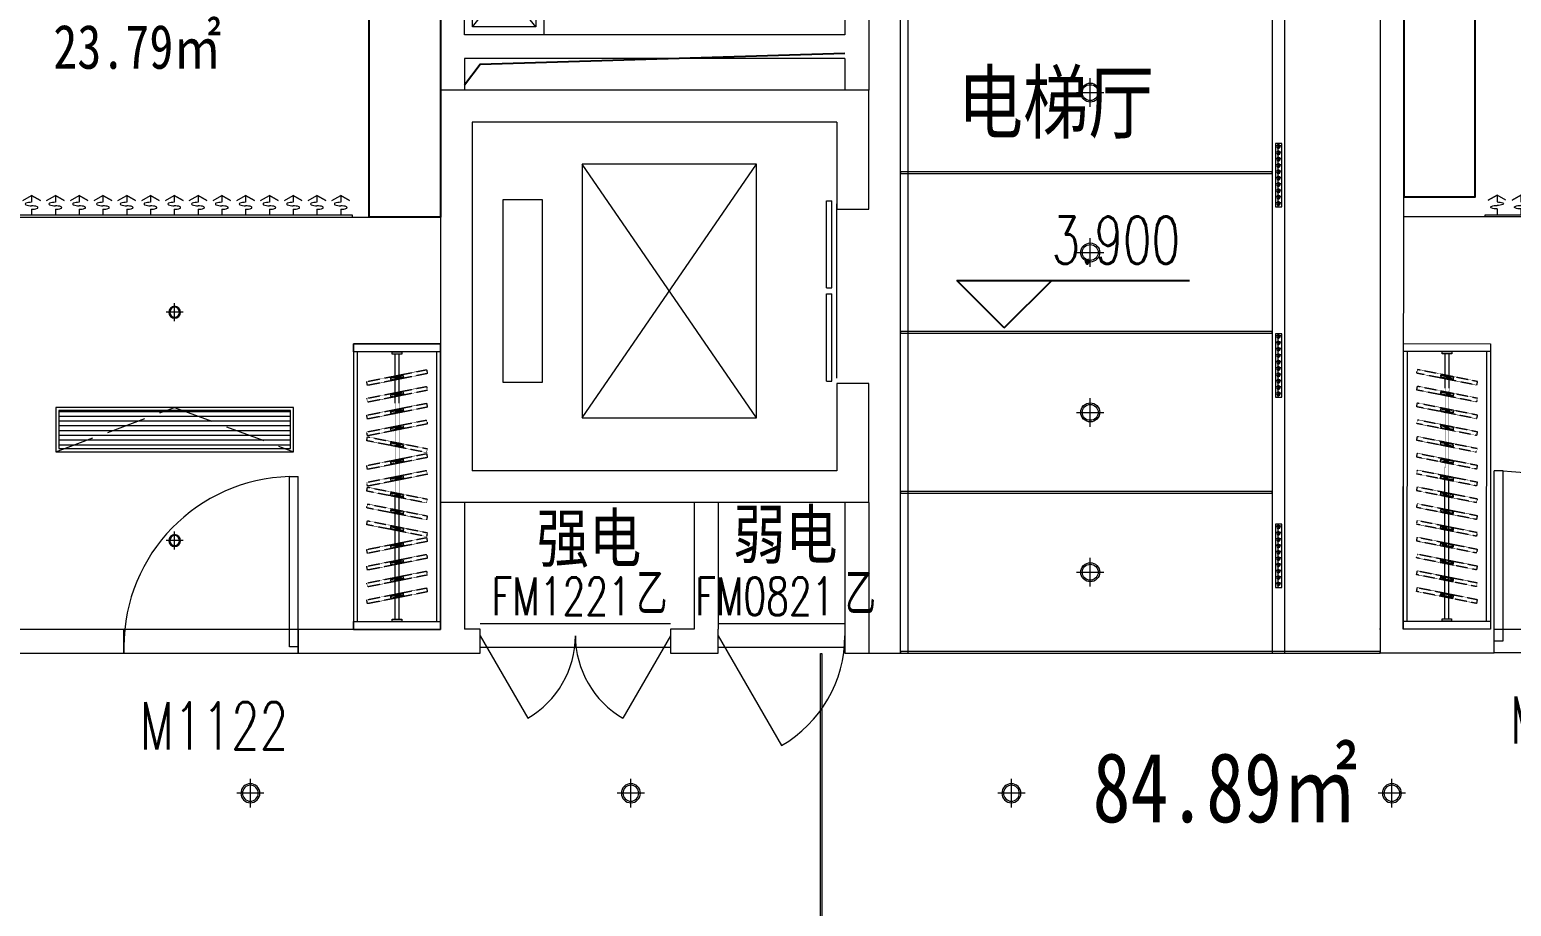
# Model space of a CAD drawing. Header units: millimetres. Extents: x 164760 to 3716174, y -1766400 to 11969.
# Drawn here: x 3551025 to 3560370, y -1705797 to -1700268 of the extents above; entities that cross this region are included whole.
import ezdxf

# ---------------------------------------------------------------- set-up
doc = ezdxf.new("R2010")
doc.units = ezdxf.units.MM
doc.header["$LTSCALE"] = 1000
for name, pattern in [('DASH', [0.35, 0.25, -0.1]), ('DASHDOT2', [0.5, 0.25, -0.125, 0, -0.125]), ('DOTE', [2.42, 2, -0.2, 0.02, -0.2])]:
    doc.linetypes.add(name, pattern=pattern)
doc.layers.get('0').update_dxf_attribs({"color": 253, "linetype": 'CONTINUOUS'})
for name, color, linetype in [('3', 253, 'CONTINUOUS'), ('DIM_ELEV', 253, 'CONTINUOUS'), ('FC-Text Annotation', 253, 'CONTINUOUS'), ('PUB_TEXT', 253, 'CONTINUOUS'), ('WINDOW_TEXT', 253, 'CONTINUOUS'), ('家具', 253, 'CONTINUOUS'), ('平面家具', 253, 'CONTINUOUS')]:
    doc.layers.add(name, color=color, linetype=linetype)
for name, color, linetype, lineweight in [('FF-FIXT【洁具】', 253, 'CONTINUOUS', 0), ('FF-Text【平面文字】', 253, 'CONTINUOUS', 0), ('RC-FCU【空调设备】', 253, 'CONTINUOUS', 0), ('RC-LIGHT【天花灯具】', 253, 'CONTINUOUS', 0), ('RC-LIGHT【灯带】', 253, 'DASHDOT2', 0), ('RC-Modelling【天花造型】', 253, 'CONTINUOUS', 0), ('RC-STR【天花细线】', 253, 'CONTINUOUS', 0), ('STAIR', 253, 'CONTINUOUS', 0), ('WALL', 253, 'CONTINUOUS', 0), ('Wall【墙体】', 253, 'CONTINUOUS', 0), ('Wall【新建墙】', 253, 'CONTINUOUS', 0), ('WINDOW', 253, 'CONTINUOUS', 0), ('Xline【辅助线】', 253, 'CONTINUOUS', 0)]:
    doc.layers.add(name, color=color, linetype=linetype, lineweight=lineweight)
doc.styles.add('_TCH_DIM', font='SIMPLEX', dxfattribs={"bigfont": 'GBCBIG'})
doc.styles.add('_TCH_WINDOW', font='SIMPLEX', dxfattribs={"bigfont": 'GBCBIG'})
doc.styles.add('XZC', font='SIMPLEX.SHX', dxfattribs={"width": 0.7, "bigfont": 'hztxt.shx'})
doc.styles.add('宋体', font='', dxfattribs={"width": 0.7})
doc.styles.add('文字', font='')
doc.styles.get('宋体').set_extended_font_data('SimSun')
doc.styles.get('文字').set_extended_font_data('SimSun')
doc.linetypes.add('LED_LINE', pattern='A,12.7,-5.08,["LED",XZC,S=2.54,R=0,X=-2.54,Y=-1.27],-6.35', length=24.13)

# ---------------------------------------------------------------- blocks, each defined once
blk = doc.blocks.new('$TCHSYS$LDOR22D')
for p, q in [((-0.5167, 0.8333), (-0.0167, 0.8333)), ((-0.5167, 0.8333), (-0.5167, 0.6667)), ((-0.0167, 0.8333), (-0.0167, 0.6667)), ((0.0167, 0.8333), (0.0167, 0.6667)), ((0.0167, 0.8333), (0.5167, 0.8333)), ((0.5167, 0.8333), (0.5167, 0.6667)), ((-0.5167, 0.6667), (-0.0167, 0.6667)), ((0.0167, 0.6667), (0.5167, 0.6667)), ((-0.5, 0.5), (0.5, 0.5))]:
    blk.add_line(p, q)
blk = doc.blocks.new('$DorLib2D$00000214')
at = {"color": 0}
blk.add_line((0.5, 0), (0, 0.866), dxfattribs=at)
blk.add_arc((0.5, 0), 1, 120, 180, dxfattribs=at)
blk = doc.blocks.new('$DorLib2D$00000215')
at = {"color": 0}
for p, q in [((-0.5, 0), (-0.25, 0.433)), ((0.5, 0), (0.25, 0.433))]:
    blk.add_line(p, q, dxfattribs=at)
for centre, start, end in [((-0.5, 0), 0, 60), ((0.5, 0), 120, 180)]:
    blk.add_arc(centre, 0.5, start, end, dxfattribs=at)
blk = doc.blocks.new('$DorLib2D$00000001')
for p, q in [((0.45, 0.975), (0.5, 0.975)), ((0.45, 0), (0.45, 0.975)), ((0.5, 0), (0.5, 0.975)), ((0.5, 0), (0.45, 0))]:
    blk.add_line(p, q)
at = {"lineweight": 13}
blk.add_arc((0.475, 0), 0.975, 91.46928, 180, dxfattribs=at)
blk = doc.blocks.new('海龙042720312')
for points in [[(-1216.9, 1217.4), (-1215.9, 3017.4), (-665.9, 3017.1), (-666.9, 1217.1)], [(-1216, 2967.4), (-1215.9, 3017.4), (-665.9, 3017.1), (-666, 2967.1)], [(-666.8, 1267.1), (-666.9, 1217.1), (-1216.9, 1217.4), (-1216.8, 1267.4)]]:
    blk.add_lwpolyline(points, close=True)
at = {"color": 8}
for points in [[(-1191.8, 1267.4), (-1191, 2967.4)], [(-691.8, 1267.2), (-691, 2967.2)]]:
    blk.add_lwpolyline(points, dxfattribs=at)
for points in [[(-971, 2952.3), (-971, 2967.3), (-911, 2967.3), (-911, 2952.3)], [(-971, 2952.3), (-971, 2967.3), (-911, 2967.3), (-911, 2952.3)], [(-911.8, 1282.3), (-911.8, 1267.3), (-971.8, 1267.3), (-971.8, 1282.3)]]:
    blk.add_lwpolyline(points, close=True, dxfattribs=at)
at = {"color": 8, "linetype": 'DASH', "ltscale": 0.006}
for points in [[(-954.3, 1282.3), (-953.5, 2952.3)], [(-929.3, 1282.3), (-928.5, 2952.3)]]:
    blk.add_lwpolyline(points, dxfattribs=at)
for points in [[(-754.7, 2755.6), (-1132.3, 2830.9), (-1127.4, 2855.4), (-749.8, 2780.1)], [(-904.3, 2785.4), (-982.7, 2801.1), (-977.8, 2825.6), (-899.4, 2810)], [(-902.8, 2792.8), (-981.3, 2808.4), (-979.3, 2818.2), (-900.8, 2802.6)], [(-754.8, 2649.7), (-1132.3, 2725), (-1127.4, 2749.5), (-749.9, 2674.2)], [(-904.3, 2679.6), (-982.8, 2695.2), (-977.9, 2719.7), (-899.4, 2704.1)], [(-902.8, 2686.9), (-981.3, 2702.6), (-979.3, 2712.4), (-900.9, 2696.7)], [(-754.8, 2543.8), (-1132.4, 2619.1), (-1127.5, 2643.7), (-749.9, 2568.4)], [(-754.9, 2438), (-1132.4, 2513.3), (-1127.5, 2537.8), (-750, 2462.5)], [(-904.4, 2573.7), (-982.8, 2589.3), (-977.9, 2613.8), (-899.5, 2598.2)], [(-902.9, 2581), (-981.4, 2596.7), (-979.4, 2606.5), (-900.9, 2590.8)], [(-754.9, 2332.1), (-1132.5, 2407.4), (-1127.6, 2431.9), (-750, 2356.6)], [(-904.4, 2467.8), (-982.9, 2483.4), (-978, 2508), (-899.5, 2492.3)], [(-903, 2475.1), (-981.4, 2490.8), (-979.5, 2500.6), (-901, 2484.9)], [(-904.5, 2361.9), (-982.9, 2377.6), (-978, 2402.1), (-899.6, 2386.4)], [(-903, 2369.3), (-981.5, 2384.9), (-979.5, 2394.7), (-901.1, 2379.1)], [(-755, 2226.2), (-1132.5, 2301.5), (-1127.7, 2326), (-750.1, 2250.7)], [(-904.5, 2256), (-983, 2271.7), (-978.1, 2296.2), (-899.6, 2280.5)], [(-903.1, 2263.4), (-981.5, 2279), (-979.6, 2288.8), (-901.1, 2273.2)], [(-755, 2120.3), (-1132.6, 2195.6), (-1127.7, 2220.1), (-750.1, 2144.8)], [(-904.6, 2150.1), (-983, 2165.8), (-978.2, 2190.3), (-899.7, 2174.7)], [(-903.1, 2157.5), (-981.6, 2173.1), (-979.6, 2183), (-901.2, 2167.3)], [(-755.1, 2014.4), (-1132.7, 2089.7), (-1127.8, 2114.3), (-750.2, 2038.9)], [(-904.6, 2044.3), (-983.1, 2059.9), (-978.2, 2084.4), (-899.8, 2068.8)], [(-903.2, 2051.6), (-981.6, 2067.3), (-979.7, 2077.1), (-901.2, 2061.4)], [(-755.1, 1908.5), (-1132.7, 1983.9), (-1127.8, 2008.4), (-750.3, 1933.1)], [(-904.7, 1938.4), (-983.1, 1954), (-978.3, 1978.5), (-899.8, 1962.9)], [(-903.2, 1945.7), (-981.7, 1961.4), (-979.7, 1971.2), (-901.3, 1955.5)], [(-755.2, 1802.7), (-1132.8, 1878), (-1127.9, 1902.5), (-750.3, 1827.2)], [(-904.7, 1832.5), (-983.2, 1848.1), (-978.3, 1872.7), (-899.9, 1857)], [(-755.2, 1696.8), (-1132.8, 1772.1), (-1127.9, 1796.6), (-750.4, 1721.3)], [(-903.3, 1839.8), (-981.7, 1855.5), (-979.8, 1865.3), (-901.3, 1849.7)], [(-755.3, 1590.9), (-1132.9, 1666.2), (-1128, 1690.7), (-750.4, 1615.4)], [(-904.8, 1726.6), (-983.3, 1742.3), (-978.4, 1766.8), (-899.9, 1751.1)], [(-903.3, 1734), (-981.8, 1749.6), (-979.8, 1759.4), (-901.4, 1743.8)], [(-904.9, 1620.7), (-983.3, 1636.4), (-978.4, 1660.9), (-900, 1645.2)], [(-903.4, 1628.1), (-981.8, 1643.7), (-979.9, 1653.5), (-901.4, 1637.9)], [(-755.4, 1485), (-1132.9, 1560.3), (-1128, 1584.8), (-750.5, 1509.5)], [(-904.9, 1514.8), (-983.4, 1530.5), (-978.5, 1555), (-900, 1539.4)], [(-903.4, 1522.2), (-981.9, 1537.8), (-979.9, 1547.7), (-901.5, 1532)], [(-755.4, 1379.1), (-1133, 1454.4), (-1128.1, 1479), (-750.5, 1403.7)], [(-905, 1409), (-983.4, 1424.6), (-978.5, 1449.1), (-900.1, 1433.5)], [(-903.5, 1416.3), (-982, 1432), (-980, 1441.8), (-901.5, 1426.1)]]:
    blk.add_lwpolyline(points, close=True, dxfattribs=at)
at = {"layer": 'Wall【新建墙】', "color": 4}
for p, q in [((-1363.7, 7367.5), (-1363.7, 1067.4)), ((-1213.7, 7367.4), (-1216.9, 1217.4)), ((-1363.7, 1217.4), (-1366.9, 1217.4)), ((-642.8, 1067.4), (-642.8, 1217.4)), ((-1366.9, 1067.4), (-642.8, 1067.4))]:
    blk.add_line(p, q, dxfattribs=at)
at = {"layer": '平面家具', "color": 43, "linetype": 'ByBlock'}
blk.add_lwpolyline([(-763.9, 6944.4), (-1213.9, 6944.4), (-1213.9, 3942.7), (-763.9, 3942.7)], close=True, dxfattribs=at)
at = {"layer": 'WINDOW'}
ref = blk.add_blockref('$DorLib2D$00000001', (-92.8, 1142.4), dxfattribs=dict(at, xscale=-1100, yscale=1100, zscale=-1100))
ref.add_attrib('A', 'M1122', (-542.8, 494.6), dxfattribs={"layer": 'WINDOW_TEXT', "height": 297.5, "style": '_TCH_WINDOW', "width": 0.705882})
ref = blk.add_blockref('$DorLib2D$00000001', (-92.8, 1142.4), dxfattribs=dict(at, xscale=-1100, yscale=1100, zscale=-1100))
ref.add_attrib('A', 'M1122', (-542.8, 494.6), dxfattribs={"layer": 'WINDOW_TEXT', "height": 297.5, "style": '_TCH_WINDOW', "width": 0.705882})
at = {"layer": 'FC-Text Annotation', "style": '文字', "width": 0.8}
blk.add_text('84.89㎡', height=438.58, dxfattribs=at).set_placement((-3176.1, 0))
blk = doc.blocks.new('trb')
at = {"layer": 'FF-FIXT【洁具】', "linetype": 'Continuous'}
for p, q in [((537096472, 3532331298), (537096683, 3532331129.2)), ((537096701.7, 3532331300), (537096710.1, 3532331208.1)), ((537096701.7, 3532331300), (537096709.2, 3532331229.8)), ((537096737.6, 3532331299.5), (537096727.7, 3532331208.1)), ((537096737.6, 3532331299.5), (537096728.5, 3532331229.8)), ((537096761, 3532331129.2), (537096972, 3532331298)), ((537096472, 3532330898), (537096683, 3532331066.8)), ((537096761, 3532331066.8), (537096972, 3532330898))]:
    blk.add_line(p, q, dxfattribs=at)
for points in [[(537097022, 3532331348), (537097022, 3532330848), (537096422, 3532330848), (537096422, 3532331348)], [(537096972, 3532331298), (537096972, 3532330898), (537096472, 3532330898), (537096472, 3532331298)]]:
    blk.add_lwpolyline(points, close=True, dxfattribs=at)
for centre, radius in [((537096719.9, 3532331317.5), 25.2), ((537096719.9, 3532331317.5), 20), ((537096722, 3532331098), 50)]:
    blk.add_circle(centre, radius, dxfattribs=at)
for centre, radius, start, end in [((537096718.9, 3532331244.4), 17.5, 236.47802, 303.52198), ((537096718.9, 3532331213.9), 10.6, 213.66185, 326.33815)]:
    blk.add_arc(centre, radius, start, end, dxfattribs=at)
blk = doc.blocks.new('海龙0109184221')
at = {"layer": '平面家具', "color": 43, "linetype": 'ByBlock'}
blk.add_lwpolyline([(21.4, 3126.7), (-428.6, 3126.7), (-428.6, 0), (21.4, 0)], close=True, dxfattribs=at)
blk = doc.blocks.new('海龙042720350')
for points in [[(427.7, 2506.6), (427.7, 2556.6), (977.7, 2556.6), (977.7, 2506.6)], [(977.7, 756.6), (977.7, 2556.6), (427.7, 2556.6), (427.7, 756.6)], [(977.7, 806.6), (977.7, 756.6), (427.7, 756.6), (427.7, 806.6)]]:
    blk.add_lwpolyline(points, close=True)
at = {"color": 8}
for points in [[(452.7, 806.6), (452.7, 2506.6)], [(952.7, 806.6), (952.7, 2506.6)]]:
    blk.add_lwpolyline(points, dxfattribs=at)
for points in [[(672.7, 2491.6), (672.7, 2506.6), (732.7, 2506.6), (732.7, 2491.6)], [(672.7, 2491.6), (672.7, 2506.6), (732.7, 2506.6), (732.7, 2491.6)], [(732.7, 821.6), (732.7, 806.6), (672.7, 806.6), (672.7, 821.6)]]:
    blk.add_lwpolyline(points, close=True, dxfattribs=at)
at = {"color": 8, "linetype": 'DASH', "ltscale": 0.006}
for points in [[(690.2, 821.6), (690.2, 2491.6)], [(715.2, 821.6), (715.2, 2491.6)]]:
    blk.add_lwpolyline(points, dxfattribs=at)
for points in [[(511.4, 2319.6), (889, 2394.7), (893.9, 2370.2), (516.3, 2295.1)], [(661, 2349.3), (739.5, 2364.9), (744.3, 2340.4), (665.9, 2324.8)], [(662.5, 2342), (740.9, 2357.6), (742.9, 2347.8), (664.4, 2332.2)], [(511.4, 2213.7), (889, 2288.8), (893.9, 2264.3), (516.3, 2189.2)], [(661, 2243.5), (739.5, 2259.1), (744.3, 2234.5), (665.9, 2218.9)], [(662.5, 2236.1), (740.9, 2251.7), (742.9, 2241.9), (664.4, 2226.3)], [(511.4, 2107.8), (889, 2182.9), (893.9, 2158.4), (516.3, 2083.3)], [(661, 2137.6), (739.5, 2153.2), (744.3, 2128.7), (665.9, 2113.1)], [(511.4, 2001.9), (889, 2077), (893.9, 2052.5), (516.3, 1977.4)], [(662.5, 2130.2), (740.9, 2145.8), (742.9, 2136), (664.4, 2120.4)], [(889, 1871.5), (511.4, 1946.6), (516.3, 1971.2), (893.9, 1896.1)], [(661, 2031.7), (739.5, 2047.3), (744.3, 2022.8), (665.9, 2007.2)], [(662.5, 2024.3), (740.9, 2039.9), (742.9, 2030.1), (664.4, 2014.5)], [(739.5, 1901.3), (661, 1916.9), (665.9, 1941.4), (744.3, 1925.8)], [(740.9, 1908.6), (662.5, 1924.3), (664.4, 1934.1), (742.9, 1918.5)], [(511.4, 1790.2), (889, 1865.3), (893.9, 1840.8), (516.3, 1765.7)], [(661, 1819.9), (739.5, 1835.5), (744.3, 1811), (665.9, 1795.4)], [(662.5, 1812.6), (740.9, 1828.2), (742.9, 1818.4), (664.4, 1802.8)], [(511.4, 1684.3), (889, 1759.4), (893.9, 1734.9), (516.3, 1659.8)], [(661, 1714), (739.5, 1729.6), (744.3, 1705.1), (665.9, 1689.5)], [(662.5, 1706.7), (740.9, 1722.3), (742.9, 1712.5), (664.4, 1696.9)], [(889, 1553.9), (511.4, 1629), (516.3, 1653.5), (893.9, 1578.4)], [(739.5, 1583.6), (661, 1599.2), (665.9, 1623.8), (744.3, 1608.2)], [(740.9, 1591), (662.5, 1606.6), (664.4, 1616.4), (742.9, 1600.8)], [(889, 1448), (511.4, 1523.1), (516.3, 1547.6), (893.9, 1472.5)], [(739.5, 1477.8), (661, 1493.4), (665.9, 1517.9), (744.3, 1502.3)], [(740.9, 1485.1), (662.5, 1500.7), (664.4, 1510.5), (742.9, 1494.9)], [(889, 1342.1), (511.4, 1417.2), (516.3, 1441.8), (893.9, 1366.6)], [(739.5, 1371.9), (661, 1387.5), (665.9, 1412), (744.3, 1396.4)], [(740.9, 1379.2), (662.5, 1394.8), (664.4, 1404.6), (742.9, 1389)], [(511.4, 1260.8), (889, 1335.9), (893.9, 1311.4), (516.3, 1236.2)], [(511.4, 1154.9), (889, 1230), (893.9, 1205.5), (516.3, 1130.4)], [(661, 1290.5), (739.5, 1306.1), (744.3, 1281.6), (665.9, 1266)], [(662.5, 1283.2), (740.9, 1298.8), (742.9, 1289), (664.4, 1273.3)], [(511.4, 1049), (889, 1124.1), (893.9, 1099.6), (516.3, 1024.5)], [(661, 1184.6), (739.5, 1200.2), (744.3, 1175.7), (665.9, 1160.1)], [(662.5, 1177.3), (740.9, 1192.9), (742.9, 1183.1), (664.4, 1167.5)], [(661, 1078.7), (739.5, 1094.4), (744.3, 1069.8), (665.9, 1054.2)], [(662.5, 1071.4), (740.9, 1087), (742.9, 1077.2), (664.4, 1061.6)], [(511.4, 943.1), (889, 1018.2), (893.9, 993.7), (516.3, 918.6)], [(661, 972.9), (739.5, 988.5), (744.3, 964), (665.9, 948.3)], [(662.5, 965.5), (740.9, 981.1), (742.9, 971.3), (664.4, 955.7)]]:
    blk.add_lwpolyline(points, close=True, dxfattribs=at)
at = {"layer": 'Wall【墙体】', "color": 6}
for p, q in [((3527.7, 6572.8), (3527.7, 4506.6)), ((3677.7, 6572.8), (3677.7, 4156.6)), ((-1020.3, 756.6), (-3747.3, 756.6)), ((-1020.3, 606.6), (-1020.3, 756.6)), ((977.7, 756.6), (79.7, 756.6)), ((79.7, 756.6), (79.7, 606.6)), ((-3747.3, 606.6), (-1020.3, 606.6)), ((79.7, 606.6), (1052.7, 606.6))]:
    blk.add_line(p, q, dxfattribs=at)
at = {"layer": 'Xline【辅助线】'}
for p, q in [((977.7, 4506.6), (977.7, 6872.8)), ((1127.7, 4506.6), (1127.7, 6872.8))]:
    blk.add_line(p, q, dxfattribs=at)
blk.add_lwpolyline([(3527.7, 4506.6), (1127.7, 4506.6), (1127.7, 6872.8), (3527.7, 6872.8)], close=True, dxfattribs=at)
at = {"layer": 'FF-Text【平面文字】', "xscale": -1}
blk.add_blockref('海龙0109184221', (549.1, 3356.9), dxfattribs=at)
at = {"layer": 'WINDOW'}
ref = blk.add_blockref('$DorLib2D$00000001', (-470.3, 647.8), dxfattribs=dict(at, xscale=1100, yscale=1100, zscale=1100))
ref.add_attrib('A', 'M1122', (-920.3, 0), dxfattribs={"layer": 'WINDOW_TEXT', "height": 297.5, "style": '_TCH_WINDOW', "width": 0.705882})
at = {"layer": '家具', "color": 251, "extrusion": (0, 0, -1), "xscale": -1, "zscale": -1, "rotation": 270.0001901183059}
blk.add_blockref('trb', (-3532330693.5, -537103636.3), dxfattribs=at)
at = {"layer": 'FC-Text Annotation', "style": '文字', "width": 0.8}
blk.add_text('23.79㎡', height=278.17, dxfattribs=at).set_placement((-1465.3, 4292.5))
blk = doc.blocks.new('*U412')
for p, q in [((0, -12), (0, 0)), ((0, 0), (1200, 0)), ((1200, 0), (1200, -12)), ((1200, -12), (0, -12)), ((75, -49.3), (75, -12)), ((75, -136.2), (75, -93.2)), ((225, -49.3), (225, -12)), ((225, -136.2), (225, -93.2)), ((375, -49.3), (375, -12)), ((375, -136.2), (375, -93.2)), ((525, -49.3), (525, -12)), ((525, -136.2), (525, -93.2)), ((675, -49.3), (675, -12)), ((675, -136.2), (675, -93.2)), ((825, -49.3), (825, -12)), ((825, -136.2), (825, -93.2)), ((975, -49.3), (975, -12)), ((975, -136.2), (975, -93.2)), ((1125, -49.3), (1125, -12)), ((1125, -49.3), (1125, -12)), ((1125, -136.2), (1125, -93.2)), ((1125, -136.2), (1125, -93.2)), ((19.6, -104.5), (75, -136.2)), ((130.4, -104.5), (75, -136.2)), ((75, -136.2), (130.4, -104.5)), ((169.6, -104.5), (225, -136.2)), ((280.4, -104.5), (225, -136.2)), ((225, -136.2), (280.4, -104.5)), ((319.6, -104.5), (375, -136.2)), ((430.4, -104.5), (375, -136.2)), ((375, -136.2), (430.4, -104.5)), ((469.6, -104.5), (525, -136.2)), ((580.4, -104.5), (525, -136.2)), ((525, -136.2), (580.4, -104.5)), ((619.6, -104.5), (675, -136.2)), ((730.4, -104.5), (675, -136.2)), ((675, -136.2), (730.4, -104.5)), ((769.6, -104.5), (825, -136.2)), ((880.4, -104.5), (825, -136.2)), ((825, -136.2), (880.4, -104.5)), ((919.6, -104.5), (975, -136.2)), ((1030.4, -104.5), (975, -136.2)), ((975, -136.2), (1030.4, -104.5)), ((1069.6, -104.5), (1125, -136.2)), ((1069.6, -104.5), (1125, -136.2)), ((1180.4, -104.5), (1125, -136.2)), ((1125, -136.2), (1180.4, -104.5)), ((1180.4, -104.5), (1125, -136.2)), ((1125, -136.2), (1180.4, -104.5))]:
    blk.add_line(p, q)
at = {"extrusion": (0, 0, -1)}
for centre, major_axis, start_param, end_param in [((40, -82.2), (3.69, -3.69), 1.137309, 3.57508), ((72.5, -170.8), (-70.4, -70.4), 2.004284, 2.381239), ((72.5, 6.4), (70.4, -70.4), 0.760354, 1.137309), ((77.5, -148.9), (-70.4, -70.4), 2.33115, 2.708105), ((77.5, 28.3), (70.4, -70.4), 0.433488, 0.810442), ((110, -60.3), (3.69, -3.69), 4.278901, 6.716673), ((190, -82.2), (3.69, -3.69), 1.137309, 3.57508), ((222.5, -170.8), (-70.4, -70.4), 2.004284, 2.381239), ((222.5, 6.4), (70.4, -70.4), 0.760354, 1.137309), ((227.5, -148.9), (-70.4, -70.4), 2.33115, 2.708105), ((227.5, 28.3), (70.4, -70.4), 0.433488, 0.810442), ((260, -60.3), (3.69, -3.69), 4.278901, 6.716673), ((340, -82.2), (3.69, -3.69), 1.137309, 3.57508), ((372.5, -170.8), (-70.4, -70.4), 2.004284, 2.381239), ((372.5, 6.4), (70.4, -70.4), 0.760354, 1.137309), ((377.5, -148.9), (-70.4, -70.4), 2.33115, 2.708105), ((377.5, 28.3), (70.4, -70.4), 0.433488, 0.810442), ((410, -60.3), (3.69, -3.69), 4.278901, 6.716673), ((490, -82.2), (3.69, -3.69), 1.137309, 3.57508), ((522.5, -170.8), (-70.4, -70.4), 2.004284, 2.381239), ((522.5, 6.4), (70.4, -70.4), 0.760354, 1.137309), ((527.5, -148.9), (-70.4, -70.4), 2.33115, 2.708105), ((527.5, 28.3), (70.4, -70.4), 0.433488, 0.810442), ((560, -60.3), (3.69, -3.69), 4.278901, 6.716673), ((640, -82.2), (3.69, -3.69), 1.137309, 3.57508), ((672.5, -170.8), (-70.4, -70.4), 2.004284, 2.381239), ((672.5, 6.4), (70.4, -70.4), 0.760354, 1.137309), ((677.5, -148.9), (-70.4, -70.4), 2.33115, 2.708105), ((677.5, 28.3), (70.4, -70.4), 0.433488, 0.810442), ((710, -60.3), (3.69, -3.69), 4.278901, 6.716673), ((790, -82.2), (3.69, -3.69), 1.137309, 3.57508), ((822.5, -170.8), (-70.4, -70.4), 2.004284, 2.381239), ((822.5, 6.4), (70.4, -70.4), 0.760354, 1.137309), ((827.5, -148.9), (-70.4, -70.4), 2.33115, 2.708105), ((827.5, 28.3), (70.4, -70.4), 0.433488, 0.810442), ((860, -60.3), (3.69, -3.69), 4.278901, 6.716673), ((940, -82.2), (3.69, -3.69), 1.137309, 3.57508), ((972.5, -170.8), (-70.4, -70.4), 2.004284, 2.381239), ((972.5, 6.4), (70.4, -70.4), 0.760354, 1.137309), ((977.5, -148.9), (-70.4, -70.4), 2.33115, 2.708105), ((977.5, 28.3), (70.4, -70.4), 0.433488, 0.810442), ((1010, -60.3), (3.69, -3.69), 4.278901, 6.716673), ((1090, -82.2), (3.69, -3.69), 1.137309, 3.57508), ((1090, -82.2), (3.69, -3.69), 1.137309, 3.57508), ((1122.5, -170.8), (-70.4, -70.4), 2.004284, 2.381239), ((1122.5, -170.8), (-70.4, -70.4), 2.004284, 2.381239), ((1122.5, 6.4), (70.4, -70.4), 0.760354, 1.137309), ((1122.5, 6.4), (70.4, -70.4), 0.760354, 1.137309), ((1127.5, -148.9), (-70.4, -70.4), 2.33115, 2.708105), ((1127.5, -148.9), (-70.4, -70.4), 2.33115, 2.708105), ((1127.5, 28.3), (70.4, -70.4), 0.433488, 0.810442), ((1127.5, 28.3), (70.4, -70.4), 0.433488, 0.810442), ((1160, -60.3), (3.69, -3.69), 4.278901, 6.716673), ((1160, -60.3), (3.69, -3.69), 4.278901, 6.716673)]:
    blk.add_ellipse(centre, major_axis=major_axis, ratio=1, start_param=start_param, end_param=end_param, dxfattribs=at)
blk = doc.blocks.new('ZL_0603152577')
at = {"layer": 'RC-Modelling【天花造型】'}
blk.add_line((-84.6, -3329), (-1800, -3329), dxfattribs=at)
blk.add_lwpolyline([(-127.3, -6079.2), (-1227.3, -6079.2), (-1227.3, -5929.2), (-127.3, -5929.2)], close=True, dxfattribs=at)
at = {"layer": 'RC-FCU【空调设备】', "ltscale": 10, "rotation": 180}
blk.add_blockref('*U412', (-84.6, -3329), dxfattribs=at)
blk = doc.blocks.new('*U413')
for p, q in [((0, -12), (0, 0)), ((0, 0), (2250, 0)), ((2250, 0), (2250, -12)), ((2250, -12), (0, -12)), ((75, -49.3), (75, -12)), ((75, -136.2), (75, -93.2)), ((225, -49.3), (225, -12)), ((225, -136.2), (225, -93.2)), ((375, -49.3), (375, -12)), ((375, -136.2), (375, -93.2)), ((525, -49.3), (525, -12)), ((525, -136.2), (525, -93.2)), ((675, -49.3), (675, -12)), ((675, -136.2), (675, -93.2)), ((825, -49.3), (825, -12)), ((825, -136.2), (825, -93.2)), ((975, -49.3), (975, -12)), ((975, -136.2), (975, -93.2)), ((1125, -49.3), (1125, -12)), ((1125, -136.2), (1125, -93.2)), ((1275, -49.3), (1275, -12)), ((1275, -136.2), (1275, -93.2)), ((1425, -49.3), (1425, -12)), ((1425, -136.2), (1425, -93.2)), ((1575, -49.3), (1575, -12)), ((1575, -136.2), (1575, -93.2)), ((1725, -49.3), (1725, -12)), ((1725, -136.2), (1725, -93.2)), ((1875, -49.3), (1875, -12)), ((1875, -136.2), (1875, -93.2)), ((2025, -49.3), (2025, -12)), ((2025, -136.2), (2025, -93.2)), ((2175, -49.3), (2175, -12)), ((2175, -49.3), (2175, -12)), ((2175, -136.2), (2175, -93.2)), ((2175, -136.2), (2175, -93.2)), ((19.6, -104.5), (75, -136.2)), ((130.4, -104.5), (75, -136.2)), ((75, -136.2), (130.4, -104.5)), ((169.6, -104.5), (225, -136.2)), ((280.4, -104.5), (225, -136.2)), ((225, -136.2), (280.4, -104.5)), ((319.6, -104.5), (375, -136.2)), ((430.4, -104.5), (375, -136.2)), ((375, -136.2), (430.4, -104.5)), ((469.6, -104.5), (525, -136.2)), ((580.4, -104.5), (525, -136.2)), ((525, -136.2), (580.4, -104.5)), ((619.6, -104.5), (675, -136.2)), ((730.4, -104.5), (675, -136.2)), ((675, -136.2), (730.4, -104.5)), ((769.6, -104.5), (825, -136.2)), ((880.4, -104.5), (825, -136.2)), ((825, -136.2), (880.4, -104.5)), ((919.6, -104.5), (975, -136.2)), ((1030.4, -104.5), (975, -136.2)), ((975, -136.2), (1030.4, -104.5)), ((1069.6, -104.5), (1125, -136.2)), ((1180.4, -104.5), (1125, -136.2)), ((1125, -136.2), (1180.4, -104.5)), ((1219.6, -104.5), (1275, -136.2)), ((1330.4, -104.5), (1275, -136.2)), ((1275, -136.2), (1330.4, -104.5)), ((1369.6, -104.5), (1425, -136.2)), ((1480.4, -104.5), (1425, -136.2)), ((1425, -136.2), (1480.4, -104.5)), ((1519.6, -104.5), (1575, -136.2)), ((1630.4, -104.5), (1575, -136.2)), ((1575, -136.2), (1630.4, -104.5)), ((1669.6, -104.5), (1725, -136.2)), ((1780.4, -104.5), (1725, -136.2)), ((1725, -136.2), (1780.4, -104.5)), ((1819.6, -104.5), (1875, -136.2)), ((1930.4, -104.5), (1875, -136.2)), ((1875, -136.2), (1930.4, -104.5)), ((1969.6, -104.5), (2025, -136.2)), ((2080.4, -104.5), (2025, -136.2)), ((2025, -136.2), (2080.4, -104.5)), ((2119.6, -104.5), (2175, -136.2)), ((2119.6, -104.5), (2175, -136.2)), ((2230.4, -104.5), (2175, -136.2)), ((2175, -136.2), (2230.4, -104.5)), ((2230.4, -104.5), (2175, -136.2)), ((2175, -136.2), (2230.4, -104.5))]:
    blk.add_line(p, q)
at = {"extrusion": (0, 0, -1)}
for centre, major_axis, start_param, end_param in [((40, -82.2), (3.69, -3.69), 1.137309, 3.57508), ((72.5, -170.8), (-70.4, -70.4), 2.004284, 2.381239), ((72.5, 6.4), (70.4, -70.4), 0.760354, 1.137309), ((77.5, -148.9), (-70.4, -70.4), 2.33115, 2.708105), ((77.5, 28.3), (70.4, -70.4), 0.433488, 0.810442), ((110, -60.3), (3.69, -3.69), 4.278901, 6.716673), ((190, -82.2), (3.69, -3.69), 1.137309, 3.57508), ((222.5, -170.8), (-70.4, -70.4), 2.004284, 2.381239), ((222.5, 6.4), (70.4, -70.4), 0.760354, 1.137309), ((227.5, -148.9), (-70.4, -70.4), 2.33115, 2.708105), ((227.5, 28.3), (70.4, -70.4), 0.433488, 0.810442), ((260, -60.3), (3.69, -3.69), 4.278901, 6.716673), ((340, -82.2), (3.69, -3.69), 1.137309, 3.57508), ((372.5, -170.8), (-70.4, -70.4), 2.004284, 2.381239), ((372.5, 6.4), (70.4, -70.4), 0.760354, 1.137309), ((377.5, -148.9), (-70.4, -70.4), 2.33115, 2.708105), ((377.5, 28.3), (70.4, -70.4), 0.433488, 0.810442), ((410, -60.3), (3.69, -3.69), 4.278901, 6.716673), ((490, -82.2), (3.69, -3.69), 1.137309, 3.57508), ((522.5, -170.8), (-70.4, -70.4), 2.004284, 2.381239), ((522.5, 6.4), (70.4, -70.4), 0.760354, 1.137309), ((527.5, -148.9), (-70.4, -70.4), 2.33115, 2.708105), ((527.5, 28.3), (70.4, -70.4), 0.433488, 0.810442), ((560, -60.3), (3.69, -3.69), 4.278901, 6.716673), ((640, -82.2), (3.69, -3.69), 1.137309, 3.57508), ((672.5, -170.8), (-70.4, -70.4), 2.004284, 2.381239), ((672.5, 6.4), (70.4, -70.4), 0.760354, 1.137309), ((677.5, -148.9), (-70.4, -70.4), 2.33115, 2.708105), ((677.5, 28.3), (70.4, -70.4), 0.433488, 0.810442), ((710, -60.3), (3.69, -3.69), 4.278901, 6.716673), ((790, -82.2), (3.69, -3.69), 1.137309, 3.57508), ((822.5, -170.8), (-70.4, -70.4), 2.004284, 2.381239), ((822.5, 6.4), (70.4, -70.4), 0.760354, 1.137309), ((827.5, -148.9), (-70.4, -70.4), 2.33115, 2.708105), ((827.5, 28.3), (70.4, -70.4), 0.433488, 0.810442), ((860, -60.3), (3.69, -3.69), 4.278901, 6.716673), ((940, -82.2), (3.69, -3.69), 1.137309, 3.57508), ((972.5, -170.8), (-70.4, -70.4), 2.004284, 2.381239), ((972.5, 6.4), (70.4, -70.4), 0.760354, 1.137309), ((977.5, -148.9), (-70.4, -70.4), 2.33115, 2.708105), ((977.5, 28.3), (70.4, -70.4), 0.433488, 0.810442), ((1010, -60.3), (3.69, -3.69), 4.278901, 6.716673), ((1090, -82.2), (3.69, -3.69), 1.137309, 3.57508), ((1122.5, -170.8), (-70.4, -70.4), 2.004284, 2.381239), ((1122.5, 6.4), (70.4, -70.4), 0.760354, 1.137309), ((1127.5, -148.9), (-70.4, -70.4), 2.33115, 2.708105), ((1127.5, 28.3), (70.4, -70.4), 0.433488, 0.810442), ((1160, -60.3), (3.69, -3.69), 4.278901, 6.716673), ((1240, -82.2), (3.69, -3.69), 1.137309, 3.57508), ((1272.5, -170.8), (-70.4, -70.4), 2.004284, 2.381239), ((1272.5, 6.4), (70.4, -70.4), 0.760354, 1.137309), ((1277.5, -148.9), (-70.4, -70.4), 2.33115, 2.708105), ((1277.5, 28.3), (70.4, -70.4), 0.433488, 0.810442), ((1310, -60.3), (3.69, -3.69), 4.278901, 6.716673), ((1390, -82.2), (3.69, -3.69), 1.137309, 3.57508), ((1422.5, -170.8), (-70.4, -70.4), 2.004284, 2.381239), ((1422.5, 6.4), (70.4, -70.4), 0.760354, 1.137309), ((1427.5, -148.9), (-70.4, -70.4), 2.33115, 2.708105), ((1427.5, 28.3), (70.4, -70.4), 0.433488, 0.810442), ((1460, -60.3), (3.69, -3.69), 4.278901, 6.716673), ((1540, -82.2), (3.69, -3.69), 1.137309, 3.57508), ((1572.5, -170.8), (-70.4, -70.4), 2.004284, 2.381239), ((1572.5, 6.4), (70.4, -70.4), 0.760354, 1.137309), ((1577.5, -148.9), (-70.4, -70.4), 2.33115, 2.708105), ((1577.5, 28.3), (70.4, -70.4), 0.433488, 0.810442), ((1610, -60.3), (3.69, -3.69), 4.278901, 6.716673), ((1690, -82.2), (3.69, -3.69), 1.137309, 3.57508), ((1722.5, -170.8), (-70.4, -70.4), 2.004284, 2.381239), ((1722.5, 6.4), (70.4, -70.4), 0.760354, 1.137309), ((1727.5, -148.9), (-70.4, -70.4), 2.33115, 2.708105), ((1727.5, 28.3), (70.4, -70.4), 0.433488, 0.810442), ((1760, -60.3), (3.69, -3.69), 4.278901, 6.716673), ((1840, -82.2), (3.69, -3.69), 1.137309, 3.57508), ((1872.5, -170.8), (-70.4, -70.4), 2.004284, 2.381239), ((1872.5, 6.4), (70.4, -70.4), 0.760354, 1.137309), ((1877.5, -148.9), (-70.4, -70.4), 2.33115, 2.708105), ((1877.5, 28.3), (70.4, -70.4), 0.433488, 0.810442), ((1910, -60.3), (3.69, -3.69), 4.278901, 6.716673), ((1990, -82.2), (3.69, -3.69), 1.137309, 3.57508), ((2022.5, -170.8), (-70.4, -70.4), 2.004284, 2.381239), ((2022.5, 6.4), (70.4, -70.4), 0.760354, 1.137309), ((2027.5, -148.9), (-70.4, -70.4), 2.33115, 2.708105), ((2027.5, 28.3), (70.4, -70.4), 0.433488, 0.810442), ((2060, -60.3), (3.69, -3.69), 4.278901, 6.716673), ((2140, -82.2), (3.69, -3.69), 1.137309, 3.57508), ((2140, -82.2), (3.69, -3.69), 1.137309, 3.57508), ((2172.5, -170.8), (-70.4, -70.4), 2.004284, 2.381239), ((2172.5, -170.8), (-70.4, -70.4), 2.004284, 2.381239), ((2172.5, 6.4), (70.4, -70.4), 0.760354, 1.137309), ((2172.5, 6.4), (70.4, -70.4), 0.760354, 1.137309), ((2177.5, -148.9), (-70.4, -70.4), 2.33115, 2.708105), ((2177.5, -148.9), (-70.4, -70.4), 2.33115, 2.708105), ((2177.5, 28.3), (70.4, -70.4), 0.433488, 0.810442), ((2177.5, 28.3), (70.4, -70.4), 0.433488, 0.810442), ((2210, -60.3), (3.69, -3.69), 4.278901, 6.716673), ((2210, -60.3), (3.69, -3.69), 4.278901, 6.716673)]:
    blk.add_ellipse(centre, major_axis=major_axis, ratio=1, start_param=start_param, end_param=end_param, dxfattribs=at)
blk = doc.blocks.new('ZL_0317145799')
at = {"layer": 'RC-FCU【空调设备】'}
h = blk.add_hatch(dxfattribs=at)
h.set_pattern_fill('_USER', color=8, scale=30, pattern_type=0)
h.set_pattern_definition([(0, (-5926276.942, -1197962.362), (0, 30), [])])
h.paths.add_polyline_path([(730, -260), (730, -20), (-730, -20), (-730, -260)])
blk.add_lwpolyline([(-750, -280), (-750, 0), (750, 0), (750, -280)], close=True, dxfattribs=at)
at = {"layer": 'RC-FCU【空调设备】', "color": 8, "linetype": 'DASH'}
blk.add_lwpolyline([(-750, 0), (0, -280), (750, 0)], dxfattribs=at)
at = {"layer": 'RC-FCU【空调设备】', "color": 8}
blk.add_lwpolyline([(-730, -260), (-730, -20), (730, -20), (730, -260)], close=True, dxfattribs=at)
blk = doc.blocks.new('圆形筒灯')
at = {"color": 251, "linetype": 'DOTE', "ltscale": 43.504693}
blk.add_line((0, 90.6), (0, -90.6), dxfattribs=at)
at = {"color": 251, "linetype": 'DOTE', "ltscale": 41.297046}
blk.add_line((86, 0), (-86, 0), dxfattribs=at)
blk.add_ellipse((0, 0), major_axis=(-42.4, 42.4), ratio=1, start_param=2.355868237233172, end_param=8.639053544412757)
at = {"color": 251}
blk.add_ellipse((0, 0), major_axis=(35.4, 35.4), ratio=1, start_param=5.49871431692557, end_param=11.78189962410516, dxfattribs=at)
blk = doc.blocks.new('ZL_060315399')
at = {"layer": 'RC-Modelling【天花造型】'}
blk.add_line((-839.4, -3315.9), (1965.6, -3315.9), dxfattribs=at)
blk.add_lwpolyline([(-32.3, -6066.1), (1067.7, -6066.1), (1067.7, -5916.1), (-32.3, -5916.1)], close=True, dxfattribs=at)
at = {"layer": 'RC-FCU【空调设备】', "ltscale": 10, "xscale": -1, "rotation": 180}
blk.add_blockref('*U413', (-839.4, -3315.9), dxfattribs=at)
at = {"layer": 'RC-FCU【空调设备】', "xscale": -1, "rotation": 180}
blk.add_blockref('ZL_0317145799', (288.1, -4795.9), dxfattribs=at)
at = {"layer": 'RC-LIGHT【天花灯具】', "xscale": -0.625, "yscale": 0.625, "zscale": 0.625, "rotation": 180}
for p in [(288.1, -3915.9), (288.1, -5356)]:
    blk.add_blockref('圆形筒灯', p, dxfattribs=at)
blk = doc.blocks.new('ZL_10267726')
at = {"layer": 'RC-LIGHT【天花灯具】'}
h = blk.add_hatch(dxfattribs=at)
h.set_pattern_fill('_USER', color=8, scale=50, angle=90, double=1, pattern_type=0)
h.set_pattern_definition([(90, (25, -500), (-50, 3e-15), []), (180, (25, -500), (-6e-15, -50), [])])
h.paths.add_polyline_path([(-25, 0), (-25, -500), (25, -500), (25, 0)])
at = {"layer": 'RC-LIGHT【天花灯具】', "color": 2}
blk.add_lwpolyline([(-25, -500), (-25, 0), (25, 0), (25, -500)], close=True, dxfattribs=at)
at = {"layer": 'RC-LIGHT【天花灯具】', "color": 1, "lineweight": -3}
for centre in [(0, -27), (0, -77), (0, -127), (0, -177), (0, -227), (0, -277), (0, -327), (0, -377), (0, -427), (0, -477)]:
    blk.add_circle(centre, 10, dxfattribs=at)
blk = doc.blocks.new('ZL_0603185999')
at = {"layer": 'RC-LIGHT【灯带】', "linetype": 'LED_LINE', "ltscale": 0.015}
blk.add_lwpolyline([(1362.5, -6100), (1362.5, -50)], dxfattribs=at)
at = {"layer": 'RC-Modelling【天花造型】'}
blk.add_lwpolyline([(1612.5, -6100), (1412.5, -6100), (1412.5, -50)], dxfattribs=at)
at = {"layer": 'RC-STR【天花细线】'}
for points in [[(-932.5, -6100), (-1012.5, -6100), (-1012.5, -50), (-932.5, -50)], [(1412.5, -3075), (-932.5, -3075), (-932.5, -3065), (1412.5, -3065)], [(1412.5, -4083.3), (-932.5, -4083.3), (-932.5, -4073.3), (1412.5, -4073.3)], [(1412.5, -5091.7), (-932.5, -5091.7), (-932.5, -5081.7), (1412.5, -5081.7)], [(1412.5, -6100), (-1612.5, -6100), (-1612.5, -6090), (1412.5, -6090)]]:
    blk.add_lwpolyline(points, close=True, dxfattribs=at)
at = {"layer": 'RC-LIGHT【天花灯具】', "xscale": -1, "rotation": 180}
for p in [(215, -2565.8), (215, -3574.2), (215, -4582.5), (215, -5590.8)]:
    blk.add_blockref('圆形筒灯', p, dxfattribs=at)
at = {"layer": 'RC-LIGHT【天花灯具】', "lineweight": -3, "xscale": 0.8, "yscale": 0.8, "zscale": 0.8, "rotation": 180}
for p in [(-972.5, -3287), (-972.5, -4487), (-972.5, -5687)]:
    blk.add_blockref('ZL_10267726', p, dxfattribs=at)
blk = doc.blocks.new('海龙0919100540')
at = {"layer": 'RC-STR【天花细线】'}
blk.add_lwpolyline([(25194.2, -2126.1), (25204.2, -2126.1), (25204.2, -3926.1), (25194.2, -3926.1)], close=True, dxfattribs=at)
at = {"layer": 'RC-LIGHT【天花灯具】', "xscale": -1, "rotation": 180}
for p in [(21599.2, -3008.1), (23999.2, -3008.1), (26399.2, -3008.1), (28799.2, -3008.1)]:
    blk.add_blockref('圆形筒灯', p, dxfattribs=at)

msp = doc.modelspace()

# ---------------------------------------------------------------- linework, layer by layer
at = {"layer": '3'}
msp.add_lwpolyline([(3553766.8, -1700615.6), (3553867, -1700486.2), (3556166.8, -1700415.6)], dxfattribs=at)
at = {"layer": 'DIM_ELEV'}
for p, q in [((3557171.9, -1702149.4), (3556871.9, -1701849.4)), ((3556871.9, -1701849.4), (3558340.8, -1701849.4)), ((3557171.9, -1702149.4), (3557471.9, -1701849.4))]:
    msp.add_line(p, q, dxfattribs=at)
at = {"layer": 'STAIR'}
for p, q in [((3555609.6, -1702715.6), (3554509.6, -1701115.6)), ((3554509.6, -1702715.6), (3555609.6, -1701115.6)), ((3554509.6, -1701115.6), (3554509.6, -1702715.6)), ((3555609.6, -1701115.6), (3554509.6, -1701115.6)), ((3555609.6, -1702715.6), (3555609.6, -1701115.6)), ((3554009.6, -1701340.6), (3554009.6, -1702490.6)), ((3554259.6, -1701340.6), (3554009.6, -1701340.6)), ((3554259.6, -1702490.6), (3554259.6, -1701340.6)), ((3554009.6, -1702490.6), (3554259.6, -1702490.6)), ((3554509.6, -1702715.6), (3555609.6, -1702715.6))]:
    msp.add_line(p, q, dxfattribs=at)
at = {"layer": 'WALL'}
for p, q in [((3556316.8, -1700650.6), (3553616.8, -1700650.6)), ((3553616.8, -1700650.6), (3553616.8, -1703250.6)), ((3556316.8, -1701400.6), (3556316.8, -1700650.6)), ((3556116.8, -1700850.6), (3553816.8, -1700850.6)), ((3553816.8, -1700850.6), (3553816.8, -1703050.6)), ((3556116.8, -1700850.6), (3556116.8, -1701400.6)), ((3556116.8, -1701400.6), (3556316.8, -1701400.6)), ((3556316.8, -1702500.6), (3556116.8, -1702500.6)), ((3556116.8, -1702500.6), (3556116.8, -1703050.6)), ((3556316.8, -1703250.6), (3556316.8, -1702500.6)), ((3556116.8, -1703050.6), (3553816.8, -1703050.6)), ((3556316.8, -1703250.6), (3553616.8, -1703250.6))]:
    msp.add_line(p, q, dxfattribs=at)
at = {"layer": 'Wall【墙体】', "color": 6}
for p, q in [((3553616.8, -1700299.4), (3553616.8, -1700649.4)), ((3553766.8, -1700449.4), (3553766.8, -1700649.4)), ((3556166.8, -1700449.4), (3553766.8, -1700449.4)), ((3556166.8, -1700449.4), (3556166.8, -1700649.4)), ((3556316.8, -1700374.4), (3556316.8, -1700649.4)), ((3553766.8, -1700649.4), (3553616.8, -1700649.4)), ((3556316.8, -1700649.4), (3556166.8, -1700649.4)), ((3553616.8, -1703249.4), (3553616.8, -1704015.6)), ((3553766.8, -1703249.4), (3553616.8, -1703249.4)), ((3553766.8, -1703249.4), (3553766.8, -1704049.4)), ((3555216.8, -1703249.4), (3555216.8, -1704049.4)), ((3555366.8, -1703249.4), (3555216.8, -1703249.4)), ((3555366.8, -1703249.4), (3555366.8, -1704049.4)), ((3556166.8, -1703249.4), (3556166.8, -1704049.4)), ((3556316.8, -1703249.4), (3556166.8, -1703249.4)), ((3556316.8, -1703249.4), (3556316.8, -1704199.4)), ((3553866.8, -1704049.4), (3553766.8, -1704049.4)), ((3553866.8, -1704199.4), (3553866.8, -1704049.4)), ((3555216.8, -1704049.4), (3555066.8, -1704049.4)), ((3555066.8, -1704049.4), (3555066.8, -1704199.4)), ((3555366.8, -1704199.4), (3555366.8, -1704049.4)), ((3556166.8, -1704049.4), (3556166.8, -1704199.4)), ((3555066.8, -1704199.4), (3555366.8, -1704199.4)), ((3556166.8, -1704199.4), (3556316.8, -1704199.4))]:
    msp.add_line(p, q, dxfattribs=at)
at = {"layer": 'WINDOW'}
for p, q in [((3555066.8, -1704015.6), (3553866.8, -1704015.6)), ((3556166.8, -1704015.6), (3555366.8, -1704015.6)), ((3555066.8, -1704165.6), (3553866.8, -1704165.6)), ((3556166.8, -1704165.6), (3555366.8, -1704165.6))]:
    msp.add_line(p, q, dxfattribs=at)

# ---------------------------------------------------------------- block references
for name, p, xscale, yscale, zscale, rotation in [('$TCHSYS$LDOR22D', (3556216.8, -1701915.6), -1100, -200, -1100, 270), ('$DorLib2D$00000215', (3554466.8, -1704090.6), 1200, 1200, 1200, 180), ('$DorLib2D$00000214', (3555766.8, -1704090.6), 800, 800, 800, 180)]:
    msp.add_blockref(name, p, dxfattribs=dict(at, xscale=xscale, yscale=yscale, zscale=zscale, rotation=rotation))

# ---------------------------------------------------------------- texts
at = {"layer": 'FC-Text Annotation', "style": '文字', "width": 0.8}
msp.add_text('84.89㎡', height=438.58, dxfattribs=at).set_placement((3557729.4, -1705266.9))
at = {"layer": 'PUB_TEXT', "style": '宋体', "width": 0.8}
for s, height, p in [('电梯厅', 377.64, (3556878.3, -1700915.2)), ('弱电', 302.11, (3555460.9, -1703602.8)), ('强电', 302.11, (3554223.1, -1703625.3))]:
    msp.add_text(s, height=height, dxfattribs=at).set_placement(p)
at = {"layer": 'PUB_TEXT', "color": 7, "style": '_TCH_DIM', "width": 0.705882}
msp.add_text('3.900', height=297.5, dxfattribs=at).set_placement((3557470.8, -1701744.4))
at = {"layer": 'WINDOW_TEXT', "style": '_TCH_WINDOW', "width": 0.705882}
for s, p in [('FM1221', (3553939.4, -1703960.6)), ('FM0821', (3555223.4, -1703960.6))]:
    msp.add_text(s, height=238, dxfattribs=at).set_placement(p)
at = {"layer": 'WINDOW_TEXT', "style": '_TCH_WINDOW'}
for p in [(3554851.4, -1703960.6), (3556167.4, -1703960.6)]:
    msp.add_text('乙', height=270.1, dxfattribs=at).set_placement(p)

# ---------------------------------------------------------------- next in the draw order: block references
at = {"layer": 'Xline【辅助线】'}
for name, p in [('海龙042720312', (3560905.6, -1705265.7)), ('海龙042720350', (3552639.2, -1704807.2))]:
    msp.add_blockref(name, p, dxfattribs=at)

# ---------------------------------------------------------------- next in the draw order: linework, layer by layer
at = {"layer": 'Wall【墙体】', "color": 6}
msp.add_line((3552718.9, -1704200.6), (3553866.8, -1704200.6), dxfattribs=at)

# ---------------------------------------------------------------- next in the draw order: block references
at = {"layer": 'RC-LIGHT【天花灯具】'}
for name, p in [('ZL_060315399', (3551651.2, -1698134.4)), ('ZL_0603152577', (3561490, -1698119.1))]:
    msp.add_blockref(name, p, dxfattribs=at)
at = {"layer": 'RC-Modelling【天花造型】'}
msp.add_blockref('海龙0919100540', (3530817.6, -1702075.6), dxfattribs=at)
at = {"layer": 'RC-Modelling【天花造型】', "xscale": -1}
msp.add_blockref('ZL_0603185999', (3557929.3, -1698099.4), dxfattribs=at)

doc.saveas('drawing.dxf')
